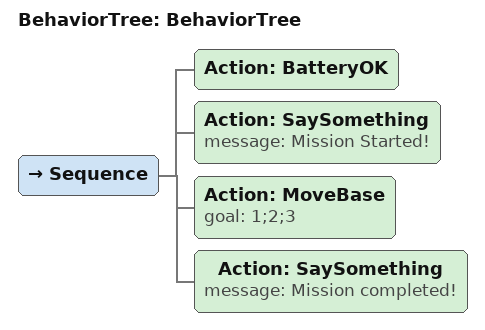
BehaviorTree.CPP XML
<?xml version="1.0"?>
<root main_tree_to_execute="BehaviorTree">
    <BehaviorTree ID="BehaviorTree">
        <Sequence>
            <Action ID="BatteryOK"/>
            <Action ID="SaySomething" message="Mission Started!"/>
            <Action ID="MoveBase" goal="1;2;3"/>
            <Action ID="SaySomething" message="Mission completed!"/>
        </Sequence>
    </BehaviorTree>
</root>
